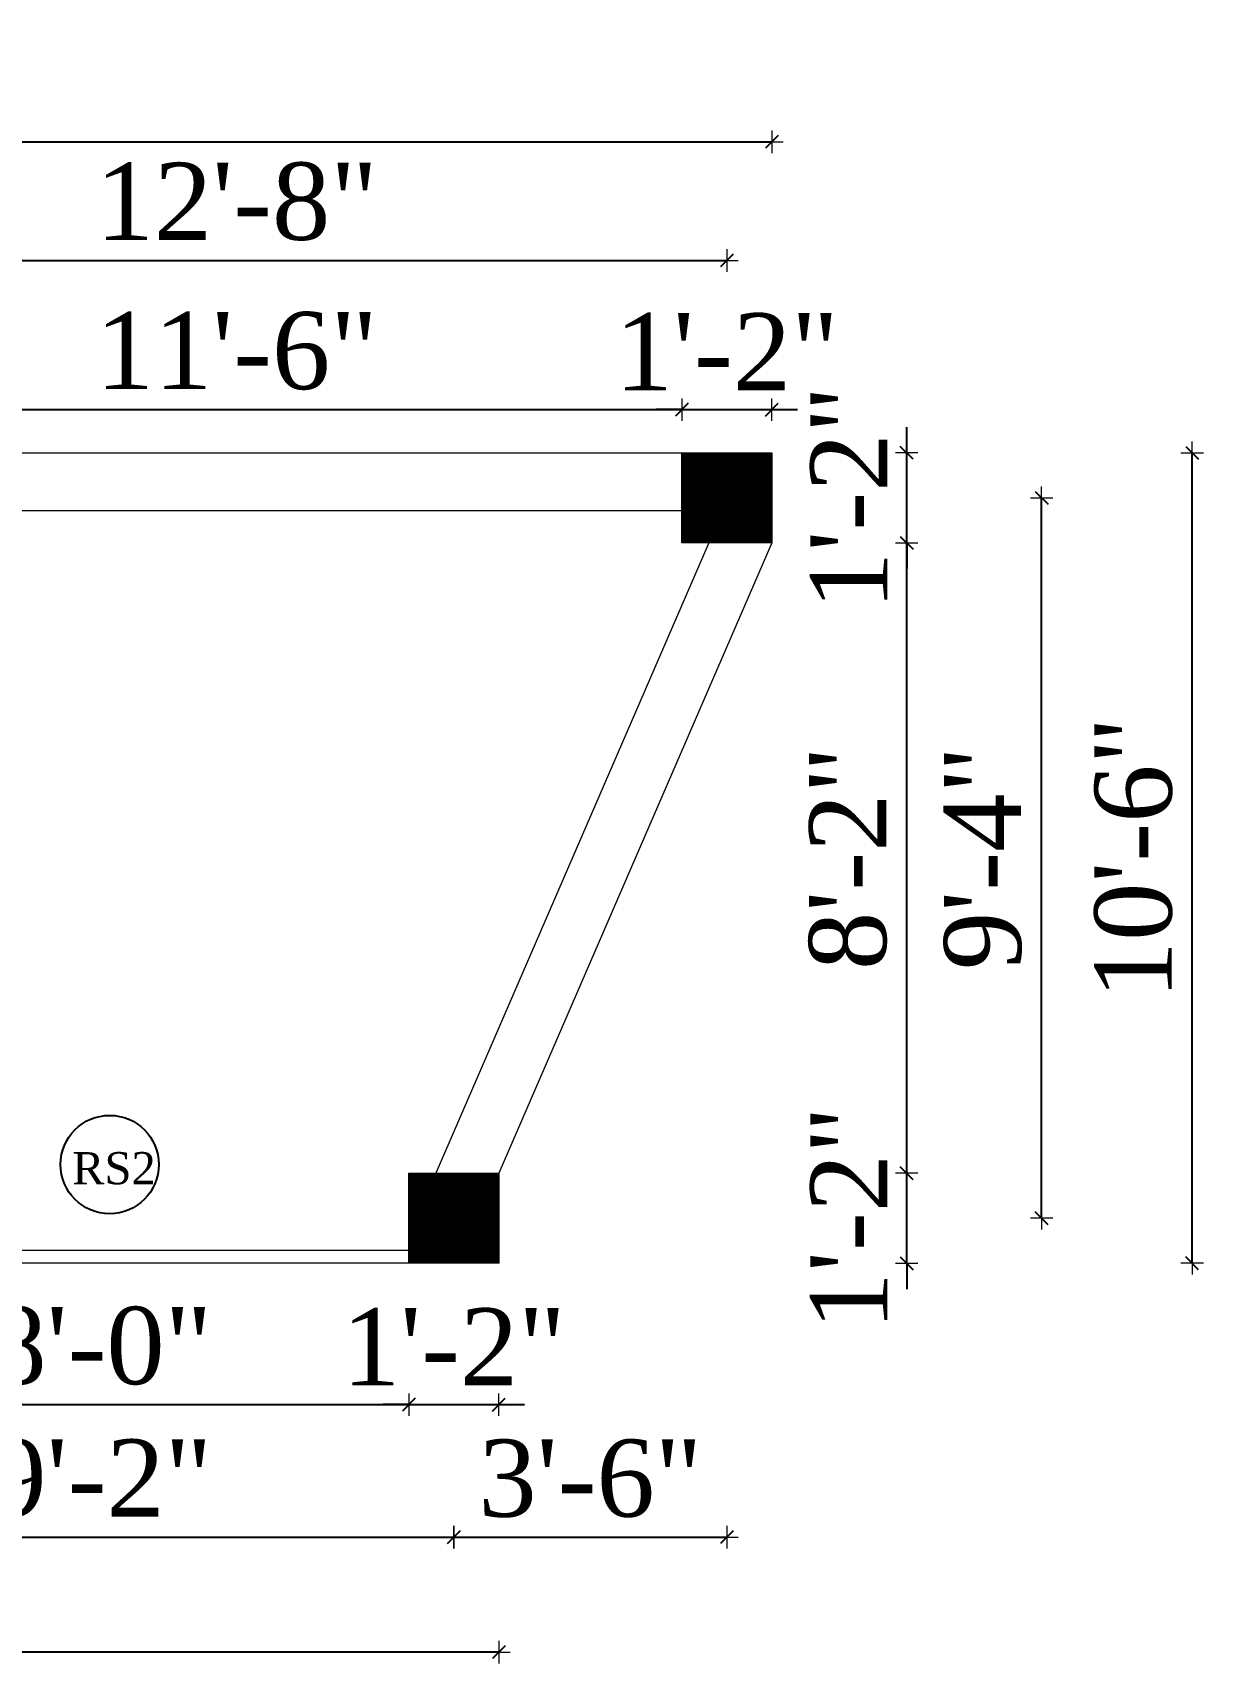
# Model space of a CAD drawing. Header units: inches. Extents: x 4069 to 291496, y -47643 to 12535.
# Drawn here: x 24583.2 to 24765.3, y 1427.5 to 1681 of the extents above; entities that cross this region are included whole.
import ezdxf

# ---------------------------------------------------------------- set-up
doc = ezdxf.new("R2010")
doc.units = ezdxf.units.IN
doc.header["$LTSCALE"] = 5
doc.header["$MEASUREMENT"] = 0
doc.layers.add('A-WALL', color=7, linetype='Continuous', lineweight=9)
doc.layers.add('Dimension', color=7, linetype='Continuous', lineweight=18)
doc.layers.add('dim line', color=7, linetype='Continuous', lineweight=15, true_color=0xfab2b2)
doc.layers.add('TEXT', color=6, linetype='Continuous')
doc.styles.add('ordinary', font='times.ttf')
doc.dimstyles.new('Copy of 96', dxfattribs={"dimtxt": 7, "dimasz": 4, "dimexe": 0.5, "dimexo": 0.5, "dimgap": 3, "dimtad": 1, "dimdec": 1, "dimzin": 11, "dimdsep": 46, "dimlunit": 4, "dimtxsty": 'ordinary', "dimblk": 'OBLIQUE', "dimcen": 0.09, "dimse1": 1, "dimse2": 1, "dimclrt": 6, "dimazin": 0, "dimtfac": 1, "dimtdec": 1, "dimtix": 1, "dimtmove": 2, "dimatfit": 3, "dimldrblk": 'leader', "dimfxl": 0.5, "dimfxlon": 1, "dimtolj": 1, "dimtzin": 0, "dimarcsym": 0})

# ---------------------------------------------------------------- blocks, each defined once
blk = doc.blocks.new('oblique')
at = {"color": 0, "lineweight": -2}
blk.add_line((0.25, 0.25), (-0.25, -0.25), dxfattribs=at)
at = {"layer": 'dim line', "lineweight": 9}
for p, q in [((-0.4375, 0), (0.4375, 0)), ((0, 0.4375), (0, -0.4375))]:
    blk.add_line(p, q, dxfattribs=at)
blk = doc.blocks.new('*D270')
at = {"layer": 'A-WALL', "color": 0, "lineweight": -2, "ltscale": 5, "transparency": 16777216}
blk.add_line((24545.7, 1467.75), (24641.7, 1467.75), dxfattribs=at)
at = {"layer": 'Defpoints', "color": 0, "ltscale": 5, "transparency": 16777216}
for p in [(24545.7, 1489.72, -58.17), (24641.7, 1489.72), (24641.7, 1467.75)]:
    blk.add_point(p, dxfattribs=at)
at = {"layer": 'A-WALL', "color": 0, "lineweight": -2, "ltscale": 5, "transparency": 16777216, "xscale": 4, "yscale": 4, "zscale": 4, "rotation": 180}
blk.add_blockref('oblique', (24545.7, 1467.75), dxfattribs=at)
at = {"layer": 'A-WALL', "color": 0, "lineweight": -2, "ltscale": 5, "transparency": 16777216, "xscale": 4, "yscale": 4, "zscale": 4}
blk.add_blockref('oblique', (24641.7, 1467.75), dxfattribs=at)
at = {"layer": 'A-WALL', "color": 6, "ltscale": 5, "transparency": 16777216, "insert": (24593.7, 1476.85), "char_height": 12, "attachment_point": 5, "style": 'ordinary'}
blk.add_mtext('\\A1;8\'-0"', dxfattribs=at)
blk = doc.blocks.new('_OBLIQUE')
at = {"color": 0, "linetype": 'ByBlock'}
blk.add_line((-0.5, -0.5), (0.5, 0.5), dxfattribs=at)
blk = doc.blocks.new('leader')
at = {"layer": 'Dimension'}
for p, q in [((0, -4.328), (0, 4.328)), ((-4.424, 0), (4.424, 0))]:
    blk.add_line(p, q, dxfattribs=at)
blk = doc.blocks.new('*D271')
at = {"layer": 'A-WALL', "color": 0, "lineweight": -2, "ltscale": 5, "transparency": 16777216}
for p, q in [((24641.7, 1467.75), (24637.7, 1467.75)), ((24641.7, 1467.75), (24655.7, 1467.75)), ((24655.7, 1467.75), (24659.7, 1467.75))]:
    blk.add_line(p, q, dxfattribs=at)
at = {"layer": 'Defpoints', "color": 0, "ltscale": 5, "transparency": 16777216}
for p in [(24641.7, 1489.72), (24655.7, 1489.72, -58.17), (24655.7, 1467.75)]:
    blk.add_point(p, dxfattribs=at)
at = {"layer": 'A-WALL', "color": 0, "lineweight": -2, "ltscale": 5, "transparency": 16777216, "xscale": 4, "yscale": 4, "zscale": 4}
blk.add_blockref('oblique', (24641.7, 1467.75), dxfattribs=at)
at = {"layer": 'A-WALL', "color": 0, "lineweight": -2, "ltscale": 5, "transparency": 16777216, "xscale": 4, "yscale": 4, "zscale": 4, "rotation": 180}
blk.add_blockref('oblique', (24655.7, 1467.75), dxfattribs=at)
at = {"layer": 'A-WALL', "color": 6, "ltscale": 5, "transparency": 16777216, "insert": (24648.7, 1476.75), "char_height": 12, "attachment_point": 5, "style": 'ordinary'}
blk.add_mtext('\\A1;1\'-2"', dxfattribs=at)
blk = doc.blocks.new('*D274')
at = {"layer": 'A-WALL', "color": 0, "lineweight": -2, "ltscale": 5, "transparency": 16777216}
blk.add_line((24538.7, 1447.15), (24648.7, 1447.15), dxfattribs=at)
at = {"layer": 'Defpoints', "color": 0, "ltscale": 5, "transparency": 16777216}
for p in [(24538.7, 1496.72, -58.17), (24648.7, 1496.72, -58.17), (24648.7, 1447.15)]:
    blk.add_point(p, dxfattribs=at)
at = {"layer": 'A-WALL', "color": 0, "lineweight": -2, "ltscale": 5, "transparency": 16777216, "xscale": 4, "yscale": 4, "zscale": 4, "rotation": 180}
blk.add_blockref('oblique', (24538.7, 1447.15), dxfattribs=at)
at = {"layer": 'A-WALL', "color": 0, "lineweight": -2, "ltscale": 5, "transparency": 16777216, "xscale": 4, "yscale": 4, "zscale": 4}
blk.add_blockref('oblique', (24648.7, 1447.15), dxfattribs=at)
at = {"layer": 'A-WALL', "color": 6, "ltscale": 5, "transparency": 16777216, "insert": (24593.7, 1456.27), "char_height": 12, "attachment_point": 5, "style": 'ordinary'}
blk.add_mtext('\\A1;9\'-2"', dxfattribs=at)
blk = doc.blocks.new('*D275')
at = {"layer": 'A-WALL', "color": 0, "lineweight": -2, "ltscale": 5, "transparency": 16777216}
blk.add_line((24655.7, 1429.28), (24312.37, 1429.28), dxfattribs=at)
at = {"layer": 'Defpoints', "color": 0, "ltscale": 5, "transparency": 16777216}
for p in [(24312.37, 1489.72, -58.17), (24655.7, 1489.72, -58.17), (24312.37, 1429.28)]:
    blk.add_point(p, dxfattribs=at)
at = {"layer": 'A-WALL', "color": 0, "lineweight": -2, "ltscale": 5, "transparency": 16777216, "xscale": 4, "yscale": 4, "zscale": 4, "rotation": 180}
blk.add_blockref('oblique', (24312.37, 1429.28), dxfattribs=at)
at = {"layer": 'A-WALL', "color": 0, "lineweight": -2, "ltscale": 5, "transparency": 16777216, "xscale": 4, "yscale": 4, "zscale": 4}
blk.add_blockref('oblique', (24655.7, 1429.28), dxfattribs=at)
at = {"layer": 'A-WALL', "color": 6, "ltscale": 5, "transparency": 16777216, "insert": (24484.03, 1438.4), "char_height": 12, "attachment_point": 5, "style": 'ordinary'}
blk.add_mtext('\\A1;28\'-7"', dxfattribs=at)
blk = doc.blocks.new('*D281')
at = {"layer": 'A-WALL', "color": 0, "lineweight": -2, "ltscale": 5, "transparency": 16777216}
blk.add_line((24545.7, 1622.43), (24684.15, 1622.43), dxfattribs=at)
at = {"layer": 'Defpoints', "color": 0, "ltscale": 5, "transparency": 16777216}
for p in [(24684.15, 1622.43), (24545.7, 1615.72, -58.17), (24684.15, 1615.72, -58.17)]:
    blk.add_point(p, dxfattribs=at)
at = {"layer": 'A-WALL', "color": 0, "lineweight": -2, "ltscale": 5, "transparency": 16777216, "xscale": 4, "yscale": 4, "zscale": 4, "rotation": 180}
blk.add_blockref('oblique', (24545.7, 1622.43), dxfattribs=at)
at = {"layer": 'A-WALL', "color": 0, "lineweight": -2, "ltscale": 5, "transparency": 16777216, "xscale": 4, "yscale": 4, "zscale": 4}
blk.add_blockref('oblique', (24684.15, 1622.43), dxfattribs=at)
at = {"layer": 'A-WALL', "color": 6, "ltscale": 5, "transparency": 16777216, "insert": (24614.93, 1631.53), "char_height": 12, "attachment_point": 5, "style": 'ordinary'}
blk.add_mtext('\\A1;11\'-6"', dxfattribs=at)
blk = doc.blocks.new('*D282')
at = {"layer": 'A-WALL', "color": 0, "lineweight": -2, "ltscale": 5, "transparency": 16777216}
for p, q in [((24684.15, 1622.43), (24680.15, 1622.43)), ((24684.15, 1622.43), (24698.15, 1622.43)), ((24698.15, 1622.43), (24702.15, 1622.43))]:
    blk.add_line(p, q, dxfattribs=at)
at = {"layer": 'Defpoints', "color": 0, "ltscale": 5, "transparency": 16777216}
for p in [(24698.15, 1622.43), (24684.15, 1615.72, -58.17), (24698.15, 1615.72, -58.17)]:
    blk.add_point(p, dxfattribs=at)
at = {"layer": 'A-WALL', "color": 0, "lineweight": -2, "ltscale": 5, "transparency": 16777216, "xscale": 4, "yscale": 4, "zscale": 4}
blk.add_blockref('oblique', (24684.15, 1622.43), dxfattribs=at)
at = {"layer": 'A-WALL', "color": 0, "lineweight": -2, "ltscale": 5, "transparency": 16777216, "xscale": 4, "yscale": 4, "zscale": 4, "rotation": 180}
blk.add_blockref('oblique', (24698.15, 1622.43), dxfattribs=at)
at = {"layer": 'A-WALL', "color": 6, "ltscale": 5, "transparency": 16777216, "insert": (24691.15, 1631.43), "char_height": 12, "attachment_point": 5, "style": 'ordinary'}
blk.add_mtext('\\A1;1\'-2"', dxfattribs=at)
blk = doc.blocks.new('*D285')
at = {"layer": 'A-WALL', "color": 0, "lineweight": -2, "ltscale": 5, "transparency": 16777216}
blk.add_line((24538.7, 1645.62), (24691.15, 1645.62), dxfattribs=at)
at = {"layer": 'Defpoints', "color": 0, "ltscale": 5, "transparency": 16777216}
for p in [(24691.15, 1645.62), (24538.7, 1608.72, -58.17), (24691.15, 1608.72, -58.17)]:
    blk.add_point(p, dxfattribs=at)
at = {"layer": 'A-WALL', "color": 0, "lineweight": -2, "ltscale": 5, "transparency": 16777216, "xscale": 4, "yscale": 4, "zscale": 4, "rotation": 180}
blk.add_blockref('oblique', (24538.7, 1645.62), dxfattribs=at)
at = {"layer": 'A-WALL', "color": 0, "lineweight": -2, "ltscale": 5, "transparency": 16777216, "xscale": 4, "yscale": 4, "zscale": 4}
blk.add_blockref('oblique', (24691.15, 1645.62), dxfattribs=at)
at = {"layer": 'A-WALL', "color": 6, "ltscale": 5, "transparency": 16777216, "insert": (24614.93, 1654.73), "char_height": 12, "attachment_point": 5, "style": 'ordinary'}
blk.add_mtext('\\A1;12\'-8"', dxfattribs=at)
blk = doc.blocks.new('*D286')
at = {"layer": 'A-WALL', "color": 0, "lineweight": -2, "ltscale": 5, "transparency": 16777216}
blk.add_line((24313.19, 1664.06), (24698.15, 1664.06), dxfattribs=at)
at = {"layer": 'Defpoints', "color": 0, "ltscale": 5, "transparency": 16777216}
for p in [(24698.15, 1664.06), (24313.19, 1615.72, -58.17), (24698.15, 1615.72, -58.17)]:
    blk.add_point(p, dxfattribs=at)
at = {"layer": 'A-WALL', "color": 0, "lineweight": -2, "ltscale": 5, "transparency": 16777216, "xscale": 4, "yscale": 4, "zscale": 4, "rotation": 180}
blk.add_blockref('oblique', (24313.19, 1664.06), dxfattribs=at)
at = {"layer": 'A-WALL', "color": 0, "lineweight": -2, "ltscale": 5, "transparency": 16777216, "xscale": 4, "yscale": 4, "zscale": 4}
blk.add_blockref('oblique', (24698.15, 1664.06), dxfattribs=at)
at = {"layer": 'A-WALL', "color": 6, "ltscale": 5, "transparency": 16777216, "insert": (24505.67, 1673.16), "char_height": 12, "attachment_point": 5, "style": 'ordinary'}
blk.add_mtext('\\A1;32\'-1"', dxfattribs=at)
blk = doc.blocks.new('*D325')
at = {"layer": 'A-WALL', "color": 0, "lineweight": -2, "ltscale": 5, "transparency": 16777216}
for p, q in [((24719.13, 1503.72), (24719.13, 1507.72)), ((24719.13, 1489.72), (24719.13, 1503.72)), ((24719.13, 1489.72), (24719.13, 1485.72))]:
    blk.add_line(p, q, dxfattribs=at)
at = {"layer": 'Defpoints', "color": 0, "ltscale": 5, "transparency": 16777216}
for p in [(24655.7, 1503.72, -58.17), (24719.13, 1503.72), (24655.7, 1489.72, -58.17)]:
    blk.add_point(p, dxfattribs=at)
at = {"layer": 'A-WALL', "color": 0, "lineweight": -2, "ltscale": 5, "transparency": 16777216, "xscale": 4, "yscale": 4, "zscale": 4}
for p, rotation in [((24719.13, 1503.72), 270), ((24719.13, 1489.72), 90)]:
    blk.add_blockref('oblique', p, dxfattribs=dict(at, rotation=rotation))
at = {"layer": 'A-WALL', "color": 6, "ltscale": 5, "transparency": 16777216, "insert": (24710.13, 1496.72), "char_height": 12, "attachment_point": 5, "rotation": 90, "style": 'ordinary'}
blk.add_mtext('\\A1;1\'-2"', dxfattribs=at)
blk = doc.blocks.new('*D327')
at = {"layer": 'A-WALL', "color": 0, "lineweight": -2, "ltscale": 5, "transparency": 16777216}
blk.add_line((24719.13, 1503.72), (24719.13, 1601.72), dxfattribs=at)
at = {"layer": 'Defpoints', "color": 0, "ltscale": 5, "transparency": 16777216}
for p in [(24698.15, 1601.72, -58.17), (24719.13, 1601.72), (24655.7, 1503.72, -58.17)]:
    blk.add_point(p, dxfattribs=at)
at = {"layer": 'A-WALL', "color": 0, "lineweight": -2, "ltscale": 5, "transparency": 16777216, "xscale": 4, "yscale": 4, "zscale": 4}
for p, rotation in [((24719.13, 1601.72), 90), ((24719.13, 1503.72), 270)]:
    blk.add_blockref('oblique', p, dxfattribs=dict(at, rotation=rotation))
at = {"layer": 'A-WALL', "color": 6, "ltscale": 5, "transparency": 16777216, "insert": (24710.03, 1552.72), "char_height": 12, "attachment_point": 5, "rotation": 90, "style": 'ordinary'}
blk.add_mtext('\\A1;8\'-2"', dxfattribs=at)
blk = doc.blocks.new('*D328')
at = {"layer": 'A-WALL', "color": 0, "lineweight": -2, "ltscale": 5, "transparency": 16777216}
for p, q in [((24719.13, 1615.72), (24719.13, 1619.72)), ((24719.13, 1601.72), (24719.13, 1615.72)), ((24719.13, 1601.72), (24719.13, 1597.72))]:
    blk.add_line(p, q, dxfattribs=at)
at = {"layer": 'Defpoints', "color": 0, "ltscale": 5, "transparency": 16777216}
for p in [(24698.15, 1615.72, -58.17), (24719.13, 1615.72), (24698.15, 1601.72, -58.17)]:
    blk.add_point(p, dxfattribs=at)
at = {"layer": 'A-WALL', "color": 0, "lineweight": -2, "ltscale": 5, "transparency": 16777216, "xscale": 4, "yscale": 4, "zscale": 4}
for p, rotation in [((24719.13, 1615.72), 270), ((24719.13, 1601.72), 90)]:
    blk.add_blockref('oblique', p, dxfattribs=dict(at, rotation=rotation))
at = {"layer": 'A-WALL', "color": 6, "ltscale": 5, "transparency": 16777216, "insert": (24710.13, 1608.72), "char_height": 12, "attachment_point": 5, "rotation": 90, "style": 'ordinary'}
blk.add_mtext('\\A1;1\'-2"', dxfattribs=at)
blk = doc.blocks.new('*D326')
at = {"layer": 'A-WALL', "color": 0, "lineweight": -2, "ltscale": 5, "transparency": 16777216}
blk.add_line((24740.12, 1496.72), (24740.12, 1608.72), dxfattribs=at)
at = {"layer": 'Defpoints', "color": 0, "ltscale": 5, "transparency": 16777216}
for p in [(24691.15, 1608.72, -58.17), (24740.12, 1608.72), (24648.7, 1496.72, -58.17)]:
    blk.add_point(p, dxfattribs=at)
at = {"layer": 'A-WALL', "color": 0, "lineweight": -2, "ltscale": 5, "transparency": 16777216, "xscale": 4, "yscale": 4, "zscale": 4}
for p, rotation in [((24740.12, 1608.72), 90), ((24740.12, 1496.72), 270)]:
    blk.add_blockref('oblique', p, dxfattribs=dict(at, rotation=rotation))
at = {"layer": 'A-WALL', "color": 6, "ltscale": 5, "transparency": 16777216, "insert": (24731, 1552.72), "char_height": 12, "attachment_point": 5, "rotation": 90, "style": 'ordinary'}
blk.add_mtext('\\A1;9\'-4"', dxfattribs=at)
blk = doc.blocks.new('*D324')
at = {"layer": 'A-WALL', "color": 0, "lineweight": -2, "ltscale": 5, "transparency": 16777216}
blk.add_line((24763.53, 1489.72), (24763.53, 1615.72), dxfattribs=at)
at = {"layer": 'Defpoints', "color": 0, "ltscale": 5, "transparency": 16777216}
for p in [(24698.15, 1615.72, -58.17), (24763.53, 1615.72), (24655.7, 1489.72, -63)]:
    blk.add_point(p, dxfattribs=at)
at = {"layer": 'A-WALL', "color": 0, "lineweight": -2, "ltscale": 5, "transparency": 16777216, "xscale": 4, "yscale": 4, "zscale": 4}
for p, rotation in [((24763.53, 1615.72), 90), ((24763.53, 1489.72), 270)]:
    blk.add_blockref('oblique', p, dxfattribs=dict(at, rotation=rotation))
at = {"layer": 'A-WALL', "color": 6, "ltscale": 5, "transparency": 16777216, "insert": (24754.43, 1552.72), "char_height": 12, "attachment_point": 5, "rotation": 90, "style": 'ordinary'}
blk.add_mtext('\\A1;10\'-6"', dxfattribs=at)
blk = doc.blocks.new('*D385')
at = {"layer": 'A-WALL', "color": 0, "lineweight": -2, "ltscale": 5, "transparency": 16777216}
blk.add_line((24648.7, 1447.15), (24691.15, 1447.15), dxfattribs=at)
at = {"layer": 'Defpoints', "color": 0, "ltscale": 5, "transparency": 16777216}
for p in [(24691.15, 1608.72, -58.17), (24648.7, 1496.72, -58.17), (24691.15, 1447.15)]:
    blk.add_point(p, dxfattribs=at)
at = {"layer": 'A-WALL', "color": 0, "lineweight": -2, "ltscale": 5, "transparency": 16777216, "xscale": 4, "yscale": 4, "zscale": 4, "rotation": 180}
blk.add_blockref('oblique', (24648.7, 1447.15), dxfattribs=at)
at = {"layer": 'A-WALL', "color": 0, "lineweight": -2, "ltscale": 5, "transparency": 16777216, "xscale": 4, "yscale": 4, "zscale": 4}
blk.add_blockref('oblique', (24691.15, 1447.15), dxfattribs=at)
at = {"layer": 'A-WALL', "color": 6, "ltscale": 5, "transparency": 16777216, "insert": (24669.93, 1456.25), "char_height": 12, "attachment_point": 5, "style": 'ordinary'}
blk.add_mtext('\\A1;3\'-6"', dxfattribs=at)

msp = doc.modelspace()

# ---------------------------------------------------------------- hatches: boundary and pattern name
at = {"layer": 'A-WALL', "ltscale": 5}
h = msp.add_hatch(dxfattribs=at)
h.set_pattern_fill('ANSI31', color=256)
h.paths.add_polyline_path([(24698.15276, 1615.72114), (24684.15276, 1615.72114), (24684.15276, 1601.72114), (24698.15276, 1601.72114)])
h = msp.add_hatch(dxfattribs=at)
h.set_pattern_fill('ANSI31', color=256)
h.paths.add_polyline_path([(24655.69913, 1503.72114), (24641.69913, 1503.72114), (24641.69913, 1489.72114), (24655.69913, 1489.72114)])

# ---------------------------------------------------------------- linework, layer by layer
for p, q in [((24545.69913, 1606.72114), (24684.15276, 1606.72114)), ((24688.34457, 1601.72114), (24645.89094, 1503.72114)), ((24641.69913, 1491.72114), (24545.69913, 1491.72114))]:
    msp.add_line(p, q, dxfattribs=at)
at = {"layer": 'A-WALL', "ltscale": 5, "elevation": -58.16904}
msp.add_lwpolyline([(24313.18818, 1615.72114), (24313.18818, 1615.72114), (24698.15276, 1615.72114), (24698.15276, 1601.72114), (24655.69913, 1503.72114), (24655.69913, 1489.72114), (24312.36549, 1489.72114), (24312.84213, 1562.72127)], dxfattribs=at)
for points in [[(24684.15276, 1615.72114), (24698.15276, 1615.72114), (24698.15276, 1601.72114), (24684.15276, 1601.72114)], [(24641.69913, 1503.72114), (24655.69913, 1503.72114), (24655.69913, 1489.72114), (24641.69913, 1489.72114)]]:
    msp.add_lwpolyline(points, close=True, dxfattribs=at)
at = {"layer": 'TEXT'}
msp.add_circle((24595.16789, 1505.07659, -58.16904), 7.64038, dxfattribs=at)

# ---------------------------------------------------------------- texts
at = {"layer": 'TEXT', "style": 'ordinary'}
msp.add_text('RS2', height=5, rotation=0.0003881, dxfattribs=at).set_placement((24589.32431, 1502.01247, -58.16904))

# ---------------------------------------------------------------- dimensions: what is measured, and where the dimension line sits
at = {"layer": 'A-WALL', "ltscale": 5}
for base, p1, p2, picture, middle in [((24698.15276, 1664.05625), (24313.18818, 1615.72114, -58.16904), (24698.15276, 1615.72114, -58.16904), '*D286', (24505.67047, 1673.16007)), ((24691.15276, 1645.62344), (24538.69913, 1608.72114, -58.16904), (24691.15276, 1608.72114, -58.16904), '*D285', (24614.92595, 1654.72727)), ((24684.15276, 1622.43026), (24545.69913, 1615.72114, -58.16904), (24684.15276, 1615.72114, -58.16904), '*D281', (24614.92595, 1631.53408)), ((24698.15276, 1622.43026), (24684.15276, 1615.72114, -58.16904), (24698.15276, 1615.72114, -58.16904), '*D282', (24691.15276, 1631.43026)), ((24691.15276, 1447.14551), (24648.69913, 1496.72114, -58.16904), (24691.15276, 1608.72114, -58.16904), '*D385', (24669.92595, 1456.24934)), ((24648.69913, 1447.14551), (24538.69913, 1496.72114, -58.16904), (24648.69913, 1496.72114, -58.16904), '*D274', (24593.69913, 1456.26664)), ((24312.36549, 1429.28018), (24655.69913, 1489.72114, -58.16904), (24312.36549, 1489.72114, -58.16904), '*D275', (24484.03231, 1438.4013)), ((24641.69913, 1467.7503), (24545.69913, 1489.72114, -58.16904), (24641.69913, 1489.72114), '*D270', (24593.69913, 1476.85412)), ((24655.69913, 1467.7503), (24641.69913, 1489.72114), (24655.69913, 1489.72114, -58.16904), '*D271', (24648.69913, 1476.7503))]:
    dim = msp.add_linear_dim(base=base, p1=p1, p2=p2, dimstyle='Copy of 96', override={"dimtxt": 12, "dimdec": 0, "dimblk": 'oblique', "dimtdec": 0, "dimarcsym": 1}, dxfattribs=at)
    dim.commit()
    dim.dimension.update_dxf_attribs({"geometry": picture, "text_midpoint": middle})
for base, p1, p2, picture, middle in [((24719.12903, 1615.72114, 58.16904), (24698.15276, 1601.72114), (24698.15276, 1615.72114), '*D328', (24710.12903, 1608.72114, 58.16904)), ((24763.5339, 1615.72114, 58.16904), (24655.69913, 1489.72114, -4.83376), (24698.15276, 1615.72114), '*D324', (24754.43008, 1552.72114, 58.16904)), ((24740.1205, 1608.72114, 58.16904), (24648.69913, 1496.72114), (24691.15276, 1608.72114), '*D326', (24730.99937, 1552.72114, 58.16904)), ((24719.12903, 1601.72114, 58.16904), (24655.69913, 1503.72114), (24698.15276, 1601.72114), '*D327', (24710.02521, 1552.72114, 58.16904)), ((24719.12903, 1503.72114, 58.16904), (24655.69913, 1489.72114), (24655.69913, 1503.72114), '*D325', (24710.12903, 1496.72114, 58.16904))]:
    dim = msp.add_linear_dim(base=base, p1=p1, p2=p2, angle=90, dimstyle='Copy of 96', override={"dimtxt": 12, "dimdec": 0, "dimblk": 'oblique', "dimtdec": 0, "dimarcsym": 1}, dxfattribs=at)
    dim.commit()
    dim.dimension.update_dxf_attribs({"geometry": picture, "text_midpoint": middle})

doc.saveas('drawing.dxf')
